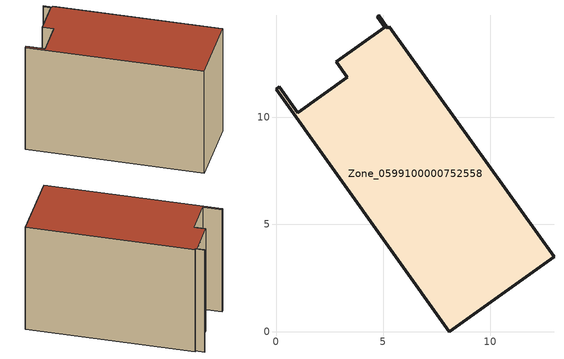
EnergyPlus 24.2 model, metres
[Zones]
Zone_0599100000752558
 floor ground (C_G): 12.96,3.49 8.08,0 0,11.3 0.15,11.41 1.02,10.2 3.33,11.85 2.81,12.58 5.07,14.19 4.72,14.68 4.8,14.73 5.22,14.14 5.29,14.22 z0
 wall outside (C_F): 5.07,14.19 2.81,12.58 3.33,11.85 1.02,10.2 0.15,11.41 0,11.3 8.08,0 12.96,3.49 5.29,14.22 5.22,14.14 4.8,14.73 4.72,14.68 5.07,14.19 z0:9.19
 roof outside (C_R): 5.22,14.14 4.8,14.73 4.72,14.68 5.07,14.19 2.81,12.58 3.33,11.85 1.02,10.2 0.15,11.41 0,11.3 8.08,0 12.96,3.49 5.29,14.22 z9.19
[BUILDING]
Pand.0599100000752558: North Axis=0; Terrain=City; Loads Convergence Tolerance Value=0.04; Temperature Convergence Tolerance Value=0.4; Solar Distribution=FullExterior; Maximum Number of Warmup Days=25; Minimum Number of Warmup Days=1
[Site:Location]
Rotterdam.The.Hague.AP_ZH_NLD Design_Conditions: Latitude=51.96; Longitude=4.45; Time Zone=1; Elevation=-4.5
[SITE:GROUNDTEMPERATURE:BUILDINGSURFACE]
18, 18, 18, 18, 18, 18, 18, 18, 18, 18, 18, 18
[MATERIAL] Thermal Absorptance=0.9; Solar Absorptance=0.7; Visible Absorptance=0.7
Name | Roughness | Thickness | Conductivity | Density | Specific Heat
G.TI.2006-2014 | MediumSmooth | 0.15 | 0.06 | 540 | 1210
F.TI.2006-2014 | Rough | 0.3 | 0.12 | 1920 | 840
R.TI.2006-2014 | MediumRough | 0.2 | 0.08 | 1500 | 1000
[CONSTRUCTION]
C_G: G.TI.2006-2014
C_F: F.TI.2006-2014
C_R: R.TI.2006-2014
[ZONE]
Zone_0599100000752558: Type=1; Multiplier=1; Ceiling Height=Autocalculate; Volume=Autocalculate; Floor Area=autocalculate; Part of Total Floor Area=Yes
[ZONEINFILTRATION:DESIGNFLOWRATE]
Infil_Zone_0599100000752558: Zone or ZoneList or Space or SpaceList=Zone_0599100000752558; Schedule=AlwaysOn; Design Flow Rate Calculation Method=Flow/Area; Flow Rate per Floor Area=0.0015; Constant Term Coefficient=1; Temperature Term Coefficient=0; Velocity Term Coefficient=0; Velocity Squared Term Coefficient=0
[HVACTEMPLATE:ZONE:IDEALLOADSAIRSYSTEM]
Zone_0599100000752558: Maximum Heating Supply Air Temperature=50; Minimum Cooling Supply Air Temperature=13; Maximum Heating Supply Air Humidity Ratio=0.0156; Minimum Cooling Supply Air Humidity Ratio=0.0077; Heating Limit=NoLimit; Cooling Limit=NoLimit; Dehumidification Control Type=ConstantSensibleHeatRatio; Cooling Sensible Heat Ratio=0.7; Dehumidification Setpoint=60; Humidification Control Type=None; Humidification Setpoint=30; Outdoor Air Method=None; Outdoor Air Flow Rate per Person=0.00944; Outdoor Air Flow Rate per Zone Floor Area=0; Outdoor Air Flow Rate per Zone=0; Demand Controlled Ventilation Type=None; Outdoor Air Economizer Type=NoEconomizer; Heat Recovery Type=None; Sensible Heat Recovery Effectiveness=0.7; Latent Heat Recovery Effectiveness=0.65
[ZONECONTROL:THERMOSTAT]
ThermostatControl_Zone_0599100000752558: Zone or ZoneList=Zone_0599100000752558; Control Type Schedule=DualSetpointControlType; Control 1=Thermostat_Zone_0599100000752558; Temperature Difference Between Cutout And Setpoint=0
[THERMOSTATSETPOINT:DUALSETPOINT]
Thermostat_Zone_0599100000752558: Heating Setpoint Temperature Schedule=HeatingSetpoint_Zone_0599100000752558; Cooling Setpoint Temperature Schedule=CoolingSetpoint_Zone_0599100000752558
[SCHEDULE:COMPACT]
HeatingSetpoint_Zone_0599100000752558: Through: 12/31, For: AllDays, Until: 24:00, 21
CoolingSetpoint_Zone_0599100000752558: Through: 12/31, For: AllDays, Until: 24:00, 24
DualSetpointControlType: Through: 12/31, For: AllDays, Until: 24:00, 4
AlwaysOn: Through: 12/31, For: AllDays, Until: 24:00, 1
